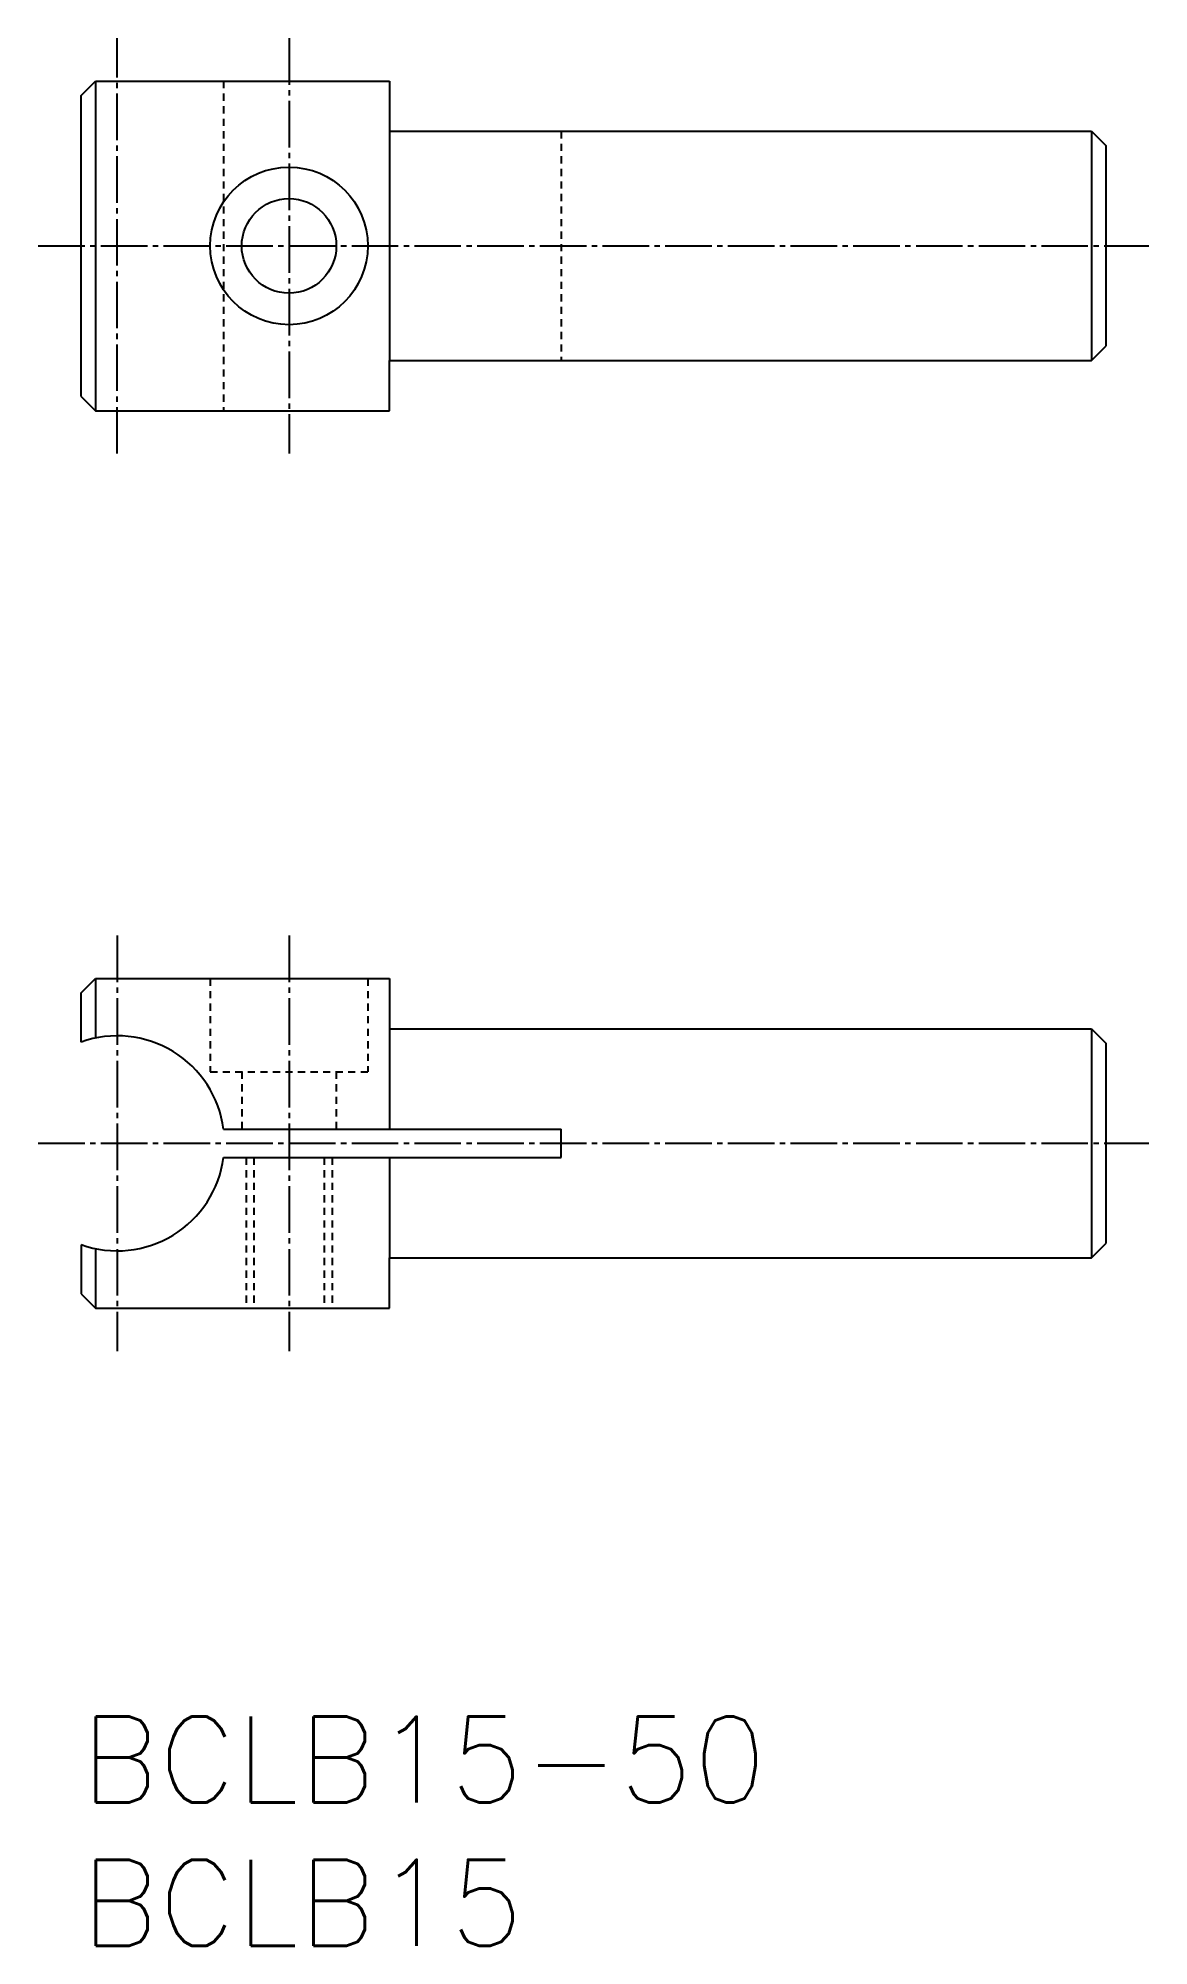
# Model space of a CAD drawing. Extents: x -112 to -35, y -2536 to -2403.
import ezdxf

# ---------------------------------------------------------------- set-up
doc = ezdxf.new("R2010")
doc.units = 0
doc.header["$LTSCALE"] = 0.25
doc.linetypes.add('CENTER', pattern=[17.5, 13, -1.5, 1.5, -1.5])
doc.linetypes.add('DASHED', pattern=[3.5, 2, -1.5])
doc.layers.get('0').update_dxf_attribs({"linetype": 'CONTINUOUS'})
doc.layers.add('CENTER', color=1, linetype='CENTER')
doc.styles.get("Standard").update_dxf_attribs({"font": 'txt', "bigfont": 'BIGFONT'})

msp = doc.modelspace()

# ---------------------------------------------------------------- linework, layer by layer
at = {"color": 7, "linetype": 'CONTINUOUS'}
for p, q in [((-109.2, -2407.03), (-108.2, -2406.03)), ((-108.2, -2406.03), (-108.2, -2429.03)), ((-108.2, -2406.03), (-87.7, -2406.03)), ((-87.7, -2406.03), (-87.7, -2409.53)), ((-109.2, -2428.03), (-109.2, -2407.03)), ((-87.7, -2409.53), (-87.7, -2425.53)), ((-87.7, -2409.53), (-38.7, -2409.53)), ((-38.7, -2409.53), (-37.7, -2410.53)), ((-38.7, -2409.53), (-38.7, -2425.53)), ((-37.7, -2410.53), (-37.7, -2424.53)), ((-87.7, -2429.03), (-87.7, -2425.53)), ((-87.7, -2425.53), (-38.7, -2425.53)), ((-38.7, -2425.53), (-37.7, -2424.53)), ((-109.2, -2428.03), (-108.2, -2429.03)), ((-108.2, -2429.03), (-87.7, -2429.03)), ((-109.2, -2469.66), (-108.2, -2468.66)), ((-108.2, -2468.66), (-108.2, -2472.82)), ((-108.2, -2468.66), (-87.7, -2468.66)), ((-87.7, -2468.66), (-87.7, -2472.16)), ((-109.2, -2473.09), (-109.2, -2469.66)), ((-87.7, -2472.16), (-87.7, -2479.16)), ((-87.7, -2472.16), (-38.7, -2472.16)), ((-38.7, -2472.16), (-37.7, -2473.16)), ((-38.7, -2472.16), (-38.7, -2488.16)), ((-37.7, -2473.16), (-37.7, -2487.16)), ((-99.27, -2479.16), (-75.7, -2479.16)), ((-75.7, -2481.16), (-75.7, -2479.16)), ((-99.27, -2481.16), (-75.7, -2481.16)), ((-87.7, -2481.16), (-87.7, -2488.16)), ((-109.2, -2487.24), (-109.2, -2490.66)), ((-108.2, -2487.51), (-108.2, -2491.66)), ((-87.7, -2491.66), (-87.7, -2488.16)), ((-87.7, -2488.16), (-38.7, -2488.16)), ((-38.7, -2488.16), (-37.7, -2487.16)), ((-109.2, -2490.66), (-108.2, -2491.66)), ((-108.2, -2491.66), (-87.7, -2491.66))]:
    msp.add_line(p, q, dxfattribs=at)
at = {"color": 3, "linetype": 'DASHED'}
for p, q in [((-99.27, -2406.03), (-99.27, -2429.03)), ((-75.7, -2409.53), (-75.7, -2425.53)), ((-100.2, -2468.66), (-100.2, -2475.16)), ((-89.2, -2468.66), (-89.2, -2475.16)), ((-100.2, -2475.16), (-89.2, -2475.16)), ((-98, -2475.16), (-98, -2479.16)), ((-91.4, -2475.16), (-91.4, -2479.16)), ((-97.7, -2481.16), (-97.7, -2491.66)), ((-97.16, -2481.16), (-97.16, -2491.66)), ((-92.25, -2481.16), (-92.25, -2491.66)), ((-91.7, -2481.16), (-91.7, -2491.66))]:
    msp.add_line(p, q, dxfattribs=at)
at = {"color": 7, "linetype": 'CONTINUOUS'}
for radius in [5.5, 3.3]:
    msp.add_circle((-94.7, -2417.53), radius, dxfattribs=at)
for start, end in [(7.6623, 109.4712), (250.5288, 352.3377)]:
    msp.add_arc((-106.7, -2480.16), 7.5, start, end, dxfattribs=at)
at = {"layer": 'CENTER', "color": 1, "linetype": 'CENTER'}
for p, q in [((-106.7, -2432.03), (-106.7, -2403.03)), ((-94.7, -2403.03), (-94.7, -2432.03)), ((-112.2, -2417.53), (-34.7, -2417.53)), ((-106.7, -2465.66), (-106.7, -2494.66)), ((-94.7, -2465.66), (-94.7, -2494.66)), ((-112.2, -2480.16), (-34.7, -2480.16))]:
    msp.add_line(p, q, dxfattribs=at)

# ---------------------------------------------------------------- texts
at = {"color": 7, "linetype": 'CONTINUOUS'}
for s, p in [('BCLB15-50', (-109.2, -2526.16)), ('BCLB15', (-109.2, -2536.16))]:
    msp.add_text(s, height=6, dxfattribs=at).set_placement(p)

doc.saveas('drawing.dxf')
